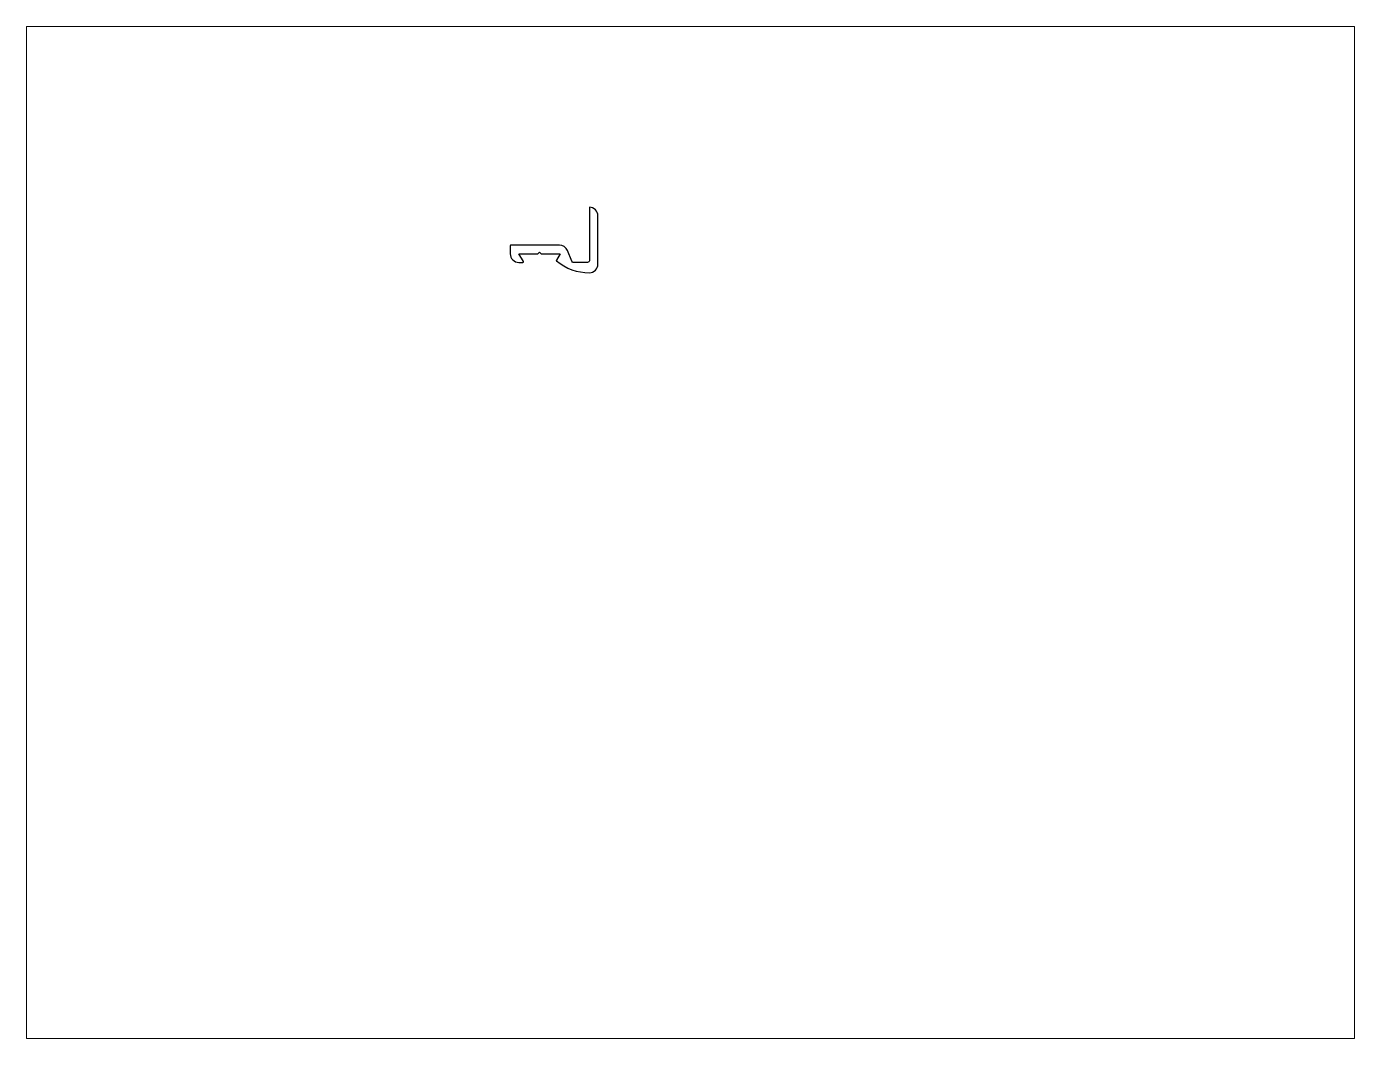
# Paper-space layout 'Layout1' of a CAD drawing. Extents: x 27 to 240, y 20 to 183.
# The model-space entities are those that its viewports show. They can reach past a viewport. Long polylines and large blocks are cut down to what shows.
import ezdxf

# ---------------------------------------------------------------- set-up
doc = ezdxf.new("R2010")
doc.units = 0
doc.header["$LTSCALE"] = 15
doc.layers.get('0').update_dxf_attribs({"linetype": 'CONTINUOUS'})

msp = doc.modelspace()

# ---------------------------------------------------------------- linework, layer by layer
msp.add_lwpolyline([(138.13, 213.55), (138.13, 211.25, 0.414214), (140.63, 208.75), (141.78, 208.75, 0.582971), (141.95, 209.05), (140.63, 211.25), (146.13, 211.25), (146.63, 211.75), (147.13, 211.25), (152.63, 211.25), (151.55, 209.44, 0.37114), (151.59, 209.18, 0.174151), (161.13, 205.75, 0.414214), (163.63, 208.25), (163.63, 222.25, 0.414214), (161.13, 224.75), (161.13, 224.75), (161.13, 209.25, -0.414214), (160.63, 208.75), (156.47, 208.75, -0.306678), (156.01, 209.06), (154.76, 212.18, 0.306678), (152.44, 213.75), (138.33, 213.75, 0.414214)], format="xyb", close=True)

psp = doc.layouts.get("Layout1")

# ---------------------------------------------------------------- viewports
at = {"layer": '0', "color": 0, "linetype": 'BYBLOCK', "ltscale": 0.05}
psp.add_viewport(center=(133.35, 101.6), size=(213.36, 162.56), view_center_point=(190.51, 130.3), view_height=293.8955, dxfattribs=at)

doc.saveas('drawing.dxf')
